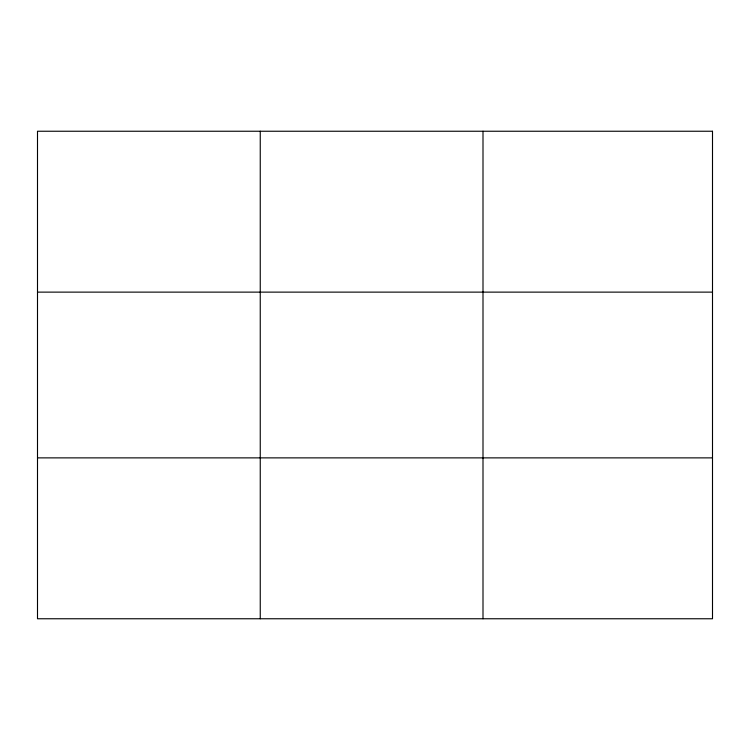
<?xml version="1.0" encoding="UTF-8"?>
<svg xmlns="http://www.w3.org/2000/svg" width="750" height="750" viewBox="0 0 750 750"><rect width="100%" height="100%" fill="white"/><g stroke="black" fill="none" stroke-linecap="round" stroke-linejoin="round"><path stroke-width="1.12" d="M260.25 131.241L260.25 618.759M483 131.241L483 618.759M37.5 292.125L712.5 292.125M37.5 457.875L712.5 457.875M712.5 131.241L712.5 618.759L37.5 618.759L37.5 131.241L712.5 131.241"/></g></svg>
